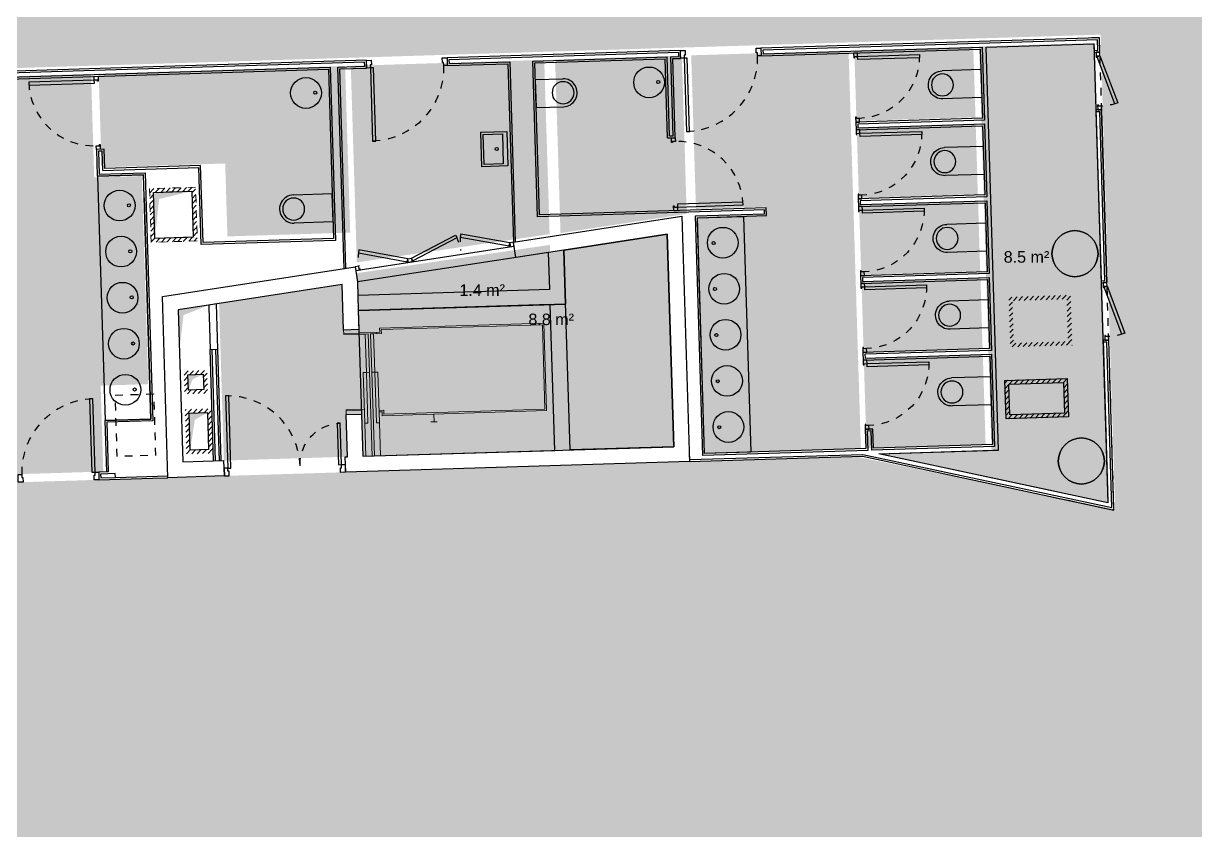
# Model space of a CAD drawing. Header units: metres. Extents: x 603172.4 to 603269.3, y 133210.7 to 133267.1.
# Drawn here: x 603187.01 to 603202.28, y 133248.43 to 133258.94 of the extents above; entities that cross this region are included whole.
import ezdxf
from ezdxf.enums import TextEntityAlignment as Align

# ---------------------------------------------------------------- set-up
doc = ezdxf.new("R2010")
doc.units = ezdxf.units.M
doc.linetypes.add('DGN Style 2', pattern=[0.1, 0.06, -0.04])
for name, color, linetype in [('GEX_BAT_Archi', 251, 'Continuous'), ('GEX_EDS_sdp_2-tremie_su', 7, 'Continuous'), ('GEX_EDS_sdp_7-lt_su', 7, 'Continuous')]:
    doc.layers.add(name, color=color, linetype=linetype)
for name, color, linetype, true_color in [('GEX_EDS_sdp_2-tremie', 7, 'Continuous', 0xffff7f), ('GEX_EDS_sdp_7-lt', 150, 'Continuous', 0x007fff), ('GEX_EDS_su_bureau', 7, 'Continuous', 0xffdf7f), ('GEX_EDS_su_circ_gene', 7, 'Continuous', 0x33cc00), ('GEX_EDS_su_loc_entretien', 7, 'Continuous', 0xb2618a), ('GEX_EDS_su_ltp', 7, 'Continuous', 0x7e87d7), ('GEX_EDS_su_sanitaires', 7, 'Continuous', 0xb8ffff)]:
    doc.layers.add(name, color=color, linetype=linetype, true_color=true_color)
doc.styles.add('SURF', font='swissl.ttf')

# ---------------------------------------------------------------- blocks, each defined once
blk = doc.blocks.new('CBP_SHG_POR_90_1')
at = {"layer": 'GEX_BAT_Archi', "extrusion": (0, 0, -1), "flags": 128}
for points in [[(-0.048, 0.05), (-0.048, 1.005), (-0.088, 1.005), (-0.088, 0.05), (-0.048, 0.05)], [(-0.062, 0.01), (-0.048, 0.01), (-0.048, 0.05), (0, 0.05), (0, -0.05), (-0.062, -0.05), (-0.062, 0.01)], [(-1.003, 0.05), (-1.003, 0.01), (-0.987, 0.01), (-0.987, -0.05), (-1.05, -0.05), (-1.05, 0.05), (-1.003, 0.05)]]:
    blk.add_lwpolyline(points, close=True, dxfattribs=at)
at = {"layer": 'GEX_BAT_Archi', "linetype": 'DGN Style 2'}
blk.add_arc((0.047, 0.05), 0.955, 0, 90, dxfattribs=at)
blk = doc.blocks.new('CBP_SHG_POR_80')
at = {"layer": 'GEX_BAT_Archi', "extrusion": (0, 0, -1), "flags": 128}
for points in [[(-0.047, 0.05), (-0.047, 1.005), (-0.088, 1.005), (-0.088, 0.05), (-0.047, 0.05)], [(-0.062, 0.01), (-0.047, 0.01), (-0.047, 0.05), (0, 0.05), (0, -0.05), (-0.062, -0.05), (-0.062, 0.01)], [(-1.002, 0.05), (-1.002, 0.01), (-0.988, 0.01), (-0.988, -0.05), (-1.05, -0.05), (-1.05, 0.05), (-1.002, 0.05)]]:
    blk.add_lwpolyline(points, close=True, dxfattribs=at)
at = {"layer": 'GEX_BAT_Archi', "linetype": 'DGN Style 2', "extrusion": (0, 0, -1)}
blk.add_arc((-0.047, 0.05), 0.955, 90, 180, dxfattribs=at)
blk = doc.blocks.new('CBP_SHG_POR_80_WC')
at = {"layer": 'GEX_BAT_Archi', "flags": 128}
for points in [[(0.048, 0.05), (0.048, 0.905), (0.087, 0.905), (0.087, 0.05), (0.048, 0.05)], [(0, 0), (0.063, 0), (0.063, 0.01), (0.048, 0.01), (0.048, 0.05), (0, 0.05), (0, 0)], [(0.888, 0), (0.95, 0), (0.95, 0.05), (0.903, 0.05), (0.903, 0.01), (0.888, 0.01), (0.888, 0)]]:
    blk.add_lwpolyline(points, close=True, dxfattribs=at)
at = {"layer": 'GEX_BAT_Archi', "linetype": 'DGN Style 2', "extrusion": (0, 0, -1)}
blk.add_arc((-0.048, 0.05), 0.855, 90, 180, dxfattribs=at)
blk = doc.blocks.new('CBP_SHG_POR_140_1')
at = {"layer": 'GEX_BAT_Archi', "flags": 128}
for points in [[(0.048, 1.012), (0.048, 0.072), (0.088, 0.072), (0.088, 1.012), (0.048, 1.012)], [(1.527, 0.072), (1.527, 0.612), (1.488, 0.612), (1.488, 0.072), (1.527, 0.072)], [(0.062, 0.032), (0.048, 0.032), (0.048, 0.072), (0, 0.072), (0, -0.028), (0.062, -0.028), (0.062, 0.032)], [(1.512, 0.032), (1.527, 0.032), (1.527, 0.072), (1.575, 0.072), (1.575, -0.028), (1.512, -0.028), (1.512, 0.032)]]:
    blk.add_lwpolyline(points, close=True, dxfattribs=at)
at = {"layer": 'GEX_BAT_Archi', "linetype": 'DGN Style 2'}
blk.add_arc((0.048, 0.072), 0.94, 0, 90, dxfattribs=at)
at = {"layer": 'GEX_BAT_Archi', "linetype": 'DGN Style 2', "extrusion": (0, 0, -1)}
blk.add_arc((-1.528, 0.072), 0.54, 360, 90, dxfattribs=at)
blk = doc.blocks.new('CBP_SHG_WC_1')
at = {"layer": 'GEX_BAT_Archi', "ltscale": 10}
for p, q in [((-0.183, 0), (-0.183, 0.357)), ((0.182, 0), (0.182, 0.357)), ((-0.183, 0), (0.182, 0))]:
    blk.add_line(p, q, dxfattribs=at)
at = {"layer": 'GEX_BAT_Archi', "ltscale": 10, "extrusion": (0, 0, -1)}
blk.add_circle((0, 0.357), 0.143, dxfattribs=at)
at = {"layer": 'GEX_BAT_Archi', "ltscale": 10}
blk.add_arc((0, 0.357), 0.183, 359.9996, 180, dxfattribs=at)
blk = doc.blocks.new('CBP_SHG_WC_2')
at = {"layer": 'GEX_BAT_Archi', "ltscale": 10}
for p, q in [((-0.183, 0), (-0.183, 0.507)), ((0.182, 0), (0.182, 0.507)), ((-0.183, 0), (0.182, 0))]:
    blk.add_line(p, q, dxfattribs=at)
blk.add_circle((0, 0.507), 0.143, dxfattribs=at)
blk.add_arc((0, 0.507), 0.183, 359.9996, 180, dxfattribs=at)
blk = doc.blocks.new('CBP_SHG_POR_75_WC_1')
at = {"layer": 'GEX_BAT_Archi', "extrusion": (0, 0, -1), "flags": 128}
for points in [[(-0.047, 0.05), (-0.047, 0.855), (-0.087, 0.855), (-0.087, 0.05), (-0.047, 0.05)], [(0, 0), (-0.062, 0), (-0.062, 0.01), (-0.047, 0.01), (-0.047, 0.05), (0, 0.05), (0, 0)], [(-0.837, 0), (-0.9, 0), (-0.9, 0.05), (-0.852, 0.05), (-0.852, 0.01), (-0.837, 0.01), (-0.837, 0)]]:
    blk.add_lwpolyline(points, close=True, dxfattribs=at)
at = {"layer": 'GEX_BAT_Archi', "linetype": 'DGN Style 2', "extrusion": (0, 0, -1)}
blk.add_arc((-0.047, 0.05), 0.805, 90, 180, dxfattribs=at)
blk = doc.blocks.new('CBP_SHG_POR_80_1')
at = {"layer": 'GEX_BAT_Archi', "flags": 128}
for points in [[(0.047, 0.05), (0.047, 1.005), (0.087, 1.005), (0.087, 0.05), (0.047, 0.05)], [(0.062, 0.01), (0.047, 0.01), (0.047, 0.05), (0, 0.05), (0, -0.05), (0.062, -0.05), (0.062, 0.01)], [(1.002, 0.05), (1.002, 0.01), (0.987, 0.01), (0.987, -0.05), (1.05, -0.05), (1.05, 0.05), (1.002, 0.05)]]:
    blk.add_lwpolyline(points, close=True, dxfattribs=at)
at = {"layer": 'GEX_BAT_Archi', "linetype": 'DGN Style 2', "extrusion": (0, 0, -1)}
blk.add_arc((-0.047, 0.05), 0.955, 90, 180, dxfattribs=at)
blk = doc.blocks.new('CBP_SHG_POR_60')
at = {"layer": 'GEX_BAT_Archi', "flags": 128}
for points in [[(0.047, 0.05), (0.667, 0.262), (0.68, 0.224), (0.06, 0.012), (0.047, 0.05)], [(0.062, 0.01), (0.047, 0.01), (0.047, 0.05), (0, 0.05), (0, 0), (0.062, 0), (0.062, 0.01)], [(0.703, 0.05), (0.703, 0.01), (0.687, 0.01), (0.687, 0), (0.75, 0), (0.75, 0.05), (0.703, 0.05)]]:
    blk.add_lwpolyline(points, close=True, dxfattribs=at)
at = {"layer": 'GEX_BAT_Archi', "linetype": 'DGN Style 2', "extrusion": (0, 0, -1)}
blk.add_arc((-0.047, 0.05), 0.655, 161.1413, 180, dxfattribs=at)
blk = doc.blocks.new('*U51')
at = {"layer": 'GEX_BAT_Archi', "ltscale": 120, "extrusion": (0, 0, -1), "flags": 128}
for points in [[(0.207, 0.219), (0.193, -0.231), (-0.147, -0.221), (-0.133, 0.229), (0.207, 0.219)], [(0.176, 0.19), (0.164, -0.2), (-0.086, -0.192), (-0.074, 0.197), (0.176, 0.19)]]:
    blk.add_lwpolyline(points, close=True, dxfattribs=at)
at = {"layer": 'GEX_BAT_Archi', "extrusion": (0, 0, -1)}
blk.add_circle((0, 0), 0.02, dxfattribs=at)
blk = doc.blocks.new('CBP_SHG_WC_3')
at = {"layer": 'GEX_BAT_Archi', "ltscale": 10}
for p, q in [((-0.183, 0), (-0.183, 0.507)), ((0.182, 0), (0.182, 0.507)), ((-0.183, 0), (0.182, 0))]:
    blk.add_line(p, q, dxfattribs=at)
at = {"layer": 'GEX_BAT_Archi', "ltscale": 10, "extrusion": (0, 0, -1)}
blk.add_circle((0, 0.507), 0.143, dxfattribs=at)
at = {"layer": 'GEX_BAT_Archi', "ltscale": 10}
blk.add_arc((0, 0.507), 0.183, 359.9996, 180, dxfattribs=at)

msp = doc.modelspace()

# ---------------------------------------------------------------- hatches: boundary and pattern name
at = {"layer": 'GEX_BAT_Archi'}
h = msp.add_hatch(dxfattribs=at)
h.set_pattern_fill('HATCH', color=256, style=0, pattern_type=2)
h.set_pattern_definition([(46.765, (603189.004013, 133256.51294), (-0.0364276, 0.0342495), [])])
h.paths.add_polyline_path([(603189.256, 133256.805), (603188.656, 133256.787), (603188.678, 133256.087), (603189.278, 133256.106)])
h.paths.add_polyline_path([(603188.708, 133256.738), (603189.208, 133256.754), (603189.226, 133256.154), (603188.726, 133256.139)])
h = msp.add_hatch(dxfattribs=at)
h.set_pattern_fill('HATCH', color=256, style=0, pattern_type=2)
h.set_pattern_definition([(46.765, (603200.118185, 133254.82204), (-0.0364276, 0.0342495), [])])
h.paths.add_polyline_path([(603199.866, 133254.725), (603200.669, 133254.75), (603200.649, 133255.4), (603199.846, 133255.375)])
h.paths.add_polyline_path([(603199.908, 133254.776), (603199.891, 133255.326), (603200.6, 133255.348), (603200.617, 133254.798)], flags=16)
h = msp.add_hatch(dxfattribs=at)
h.set_pattern_fill('HATCH', color=256, style=0, pattern_type=2)
h.set_pattern_definition([(46.765, (603189.34057, 133254.38911), (-0.0364276, 0.0342495), [])])
h.paths.add_polyline_path([(603189.105, 133254.413), (603189.114, 133254.113), (603189.414, 133254.122), (603189.404, 133254.422)])
h.paths.add_polyline_path([(603189.156, 133254.365), (603189.356, 133254.371), (603189.362, 133254.171), (603189.162, 133254.165)])
h = msp.add_hatch(dxfattribs=at)
h.set_pattern_fill('HATCH', color=256, style=0, pattern_type=2)
h.set_pattern_definition([(46.765, (603200.066385, 133253.88782), (-0.0364276, 0.0342495), [])])
h.paths.add_polyline_path([(603199.809, 133253.791), (603200.622, 133253.816), (603200.607, 133254.316), (603199.794, 133254.291)])
h.paths.add_polyline_path([(603199.858, 133253.842), (603199.845, 133254.242), (603200.558, 133254.264), (603200.571, 133253.864)], flags=16)
h = msp.add_hatch(dxfattribs=at)
h.set_pattern_fill('HATCH', color=256, style=0, pattern_type=2)
h.set_pattern_definition([(46.765, (603189.467803, 133253.75783), (-0.0364276, 0.0342495), [])])
h.paths.add_polyline_path([(603189.46, 133253.922), (603189.12, 133253.912), (603189.138, 133253.332), (603189.478, 133253.342)])
h.paths.add_polyline_path([(603189.172, 133253.863), (603189.411, 133253.871), (603189.426, 133253.391), (603189.186, 133253.383)])
at = {"layer": 'GEX_EDS_sdp_2-tremie'}
msp.add_hatch(color=256, dxfattribs=at).paths.add_polyline_path([(603195.482, 133253.427), (603195.397, 133256.195), (603194.053, 133255.987), (603194.074, 133255.285), (603191.375, 133255.202), (603191.434, 133253.303)])
at = {"layer": 'GEX_EDS_sdp_7-lt'}
for points in [[(603199.549, 133258.63), (603200.953, 133258.673), (603201.137, 133252.696), (603198.152, 133253.335), (603199.71, 133253.383)], [(603191.375, 133255.202), (603194.074, 133255.285), (603194.053, 133255.987), (603191.364, 133255.572)]]:
    msp.add_hatch(color=256, dxfattribs=at).paths.add_polyline_path(points)
at = {"layer": 'GEX_EDS_su_bureau'}
h = msp.add_hatch(color=256, dxfattribs=at)
h.dxf.hatch_style = 1
h.paths.add_polyline_path([(603204.093, 133266.199), (603204.084, 133266.479), (603200.706, 133266.375), (603200.714, 133266.095), (603200.045, 133266.074), (603200.036, 133266.354), (603196.658, 133266.25), (603196.666, 133265.97), (603195.997, 133265.949), (603195.988, 133266.229), (603192.61, 133266.125), (603192.618, 133265.845), (603191.948, 133265.825), (603191.94, 133266.104), (603188.561, 133266), (603188.57, 133265.72), (603187.9, 133265.7), (603187.892, 133265.98), (603184.513, 133265.876), (603184.522, 133265.596), (603183.842, 133265.575), (603183.834, 133265.855), (603180.465, 133265.751), (603180.474, 133265.471), (603179.794, 133265.45), (603179.786, 133265.73), (603177.566, 133265.661), (603177.627, 133263.687), (603177.907, 133263.696), (603177.928, 133263.016), (603177.648, 133263.008), (603177.752, 133259.629), (603178.032, 133259.638), (603178.053, 133258.958), (603177.773, 133258.95), (603177.877, 133255.581), (603178.157, 133255.59), (603178.178, 133254.91), (603177.898, 133254.902), (603178.002, 133251.533), (603178.282, 133251.542), (603178.302, 133250.872), (603178.022, 133250.863), (603178.127, 133247.485), (603178.406, 133247.494), (603178.427, 133246.814), (603178.148, 133246.805), (603178.251, 133243.437), (603178.531, 133243.446), (603178.552, 133242.766), (603178.272, 133242.757), (603178.376, 133239.389), (603178.656, 133239.398), (603178.677, 133238.718), (603178.397, 133238.709), (603178.501, 133235.341), (603178.781, 133235.349), (603178.802, 133234.67), (603178.522, 133234.661), (603178.626, 133231.293), (603178.905, 133231.301), (603178.926, 133230.632), (603178.646, 133230.623), (603178.668, 133229.923), (603178.938, 133229.932), (603178.933, 133230.072), (603183.271, 133230.205), (603183.236, 133231.365), (603190.162, 133231.578), (603190.178, 133231.078), (603190.987, 133231.103), (603191.008, 133230.444), (603194.356, 133230.547), (603194.349, 133230.427), (603194.6, 133230.435), (603194.639, 133231.109), (603194.36, 133231.126), (603194.399, 133231.795), (603194.678, 133231.778), (603194.875, 133235.173), (603194.596, 133235.189), (603194.635, 133235.858), (603194.914, 133235.841), (603195.111, 133239.226), (603194.831, 133239.242), (603194.87, 133239.911), (603195.149, 133239.895), (603195.346, 133243.279), (603195.066, 133243.295), (603195.106, 133243.974), (603195.385, 133243.958), (603195.472, 133245.446), (603196.608, 133245.481), (603196.592, 133245.981), (603197.262, 133246.002), (603197.277, 133245.502), (603200.656, 133245.606), (603200.64, 133246.106), (603201.32, 133246.127), (603201.335, 133245.627), (603204.723, 133245.731), (603204.588, 133250.143), (603205.124, 133250.031), (603205.456, 133251.627), (603204.536, 133251.819), (603204.322, 133258.752), (603205.282, 133258.782), (603205.232, 133260.401), (603204.272, 133260.372)])
edge = h.paths.add_edge_path(flags=16)
edge.add_arc((603200.562, 133260.662), 0.275, 0, 360)
h.paths.add_polyline_path([(603201.039, 133258.791), (603201.23, 133252.614), (603197.847, 133253.3), (603184.153, 133252.878), (603183.987, 133258.266)], flags=16)
h.paths.add_polyline_path([(603197.759, 133258.585), (603197.919, 133253.408), (603195.869, 133253.344), (603195.775, 133256.423), (603196.674, 133256.451), (603196.671, 133256.551), (603195.772, 133256.523), (603195.71, 133258.522)], flags=0)
h.paths.add_polyline_path([(603197.834, 133258.587), (603199.383, 133258.635), (603199.412, 133257.716), (603197.862, 133257.668)], flags=0)
h.paths.add_polyline_path([(603199.458, 133258.637), (603200.967, 133258.684), (603201.15, 133252.762), (603198.432, 133253.313), (603199.621, 133253.35)], flags=0)
h.paths.add_polyline_path([(603195.588, 133258.518), (603195.651, 133256.459), (603194.008, 133256.208), (603193.938, 133258.467)], flags=0)
edge = h.paths.add_edge_path(flags=16)
edge.add_arc((603192.465, 133260.413), 0.275, 0, 360)
h.paths.add_polyline_path([(603197.865, 133257.585), (603199.414, 133257.633), (603199.442, 133256.714), (603197.893, 133256.666)], flags=0)
h.paths.add_polyline_path([(603193.796, 133258.463), (603193.866, 133256.194), (603191.356, 133255.827), (603191.277, 133258.385)], flags=0)
h.paths.add_polyline_path([(603197.896, 133256.583), (603199.445, 133256.631), (603199.473, 133255.711), (603197.924, 133255.664)], flags=0)
h.paths.add_polyline_path([(603195.397, 133256.195), (603195.482, 133253.427), (603194.133, 133253.386), (603194.053, 133255.987)], flags=0)
edge = h.paths.add_edge_path(flags=0)
edge.add_arc((603200.707, 133255.94), 0.3, 0, 360)
h.paths.add_polyline_path([(603197.927, 133255.581), (603199.476, 133255.629), (603199.504, 133254.709), (603197.955, 133254.662)], flags=0)
h.paths.add_polyline_path([(603191.203, 133258.383), (603191.27, 133256.214), (603189.671, 133256.165), (603189.642, 133257.114), (603188.032, 133257.065), (603187.995, 133258.284)], flags=0)
h.paths.add_polyline_path([(603193.87, 133256.054), (603193.888, 133255.479), (603191.369, 133255.402), (603191.36, 133255.687)], flags=0)
h.paths.add_polyline_path([(603197.957, 133254.579), (603199.507, 133254.627), (603199.543, 133253.458), (603197.993, 133253.41)], flags=0)
h.paths.add_polyline_path([(603193.874, 133255.279), (603193.933, 133253.38), (603191.434, 133253.303), (603191.417, 133253.852), (603191.217, 133253.846), (603191.234, 133253.297), (603189.625, 133253.247), (603189.562, 133255.296), (603191.165, 133255.535), (603191.183, 133254.946), (603191.383, 133254.952), (603191.375, 133255.202)], flags=0)
h.paths.add_polyline_path([(603200.207, 133254.303), (603200.607, 133254.316), (603200.622, 133253.816), (603200.222, 133253.804)], flags=0)
h.paths.add_polyline_path([(603200.258, 133254.255), (603200.558, 133254.264), (603200.571, 133253.864), (603200.271, 133253.855)], flags=0)
edge = h.paths.add_edge_path(flags=0)
edge.add_arc((603200.79, 133253.241), 0.3, 0, 360)
h.paths.add_polyline_path([(603189.208, 133256.754), (603189.226, 133256.154), (603188.726, 133256.139), (603188.708, 133256.738)], flags=0)
h.paths.add_polyline_path([(603187.895, 133258.281), (603187.936, 133256.932), (603188.556, 133256.951), (603188.64, 133254.242), (603188.02, 133254.223), (603188.054, 133253.104), (603186.595, 133253.059), (603186.436, 133258.236)], flags=0)
h.paths.add_polyline_path([(603189.356, 133254.371), (603189.362, 133254.171), (603189.162, 133254.165), (603189.156, 133254.365)], flags=0)
h.paths.add_polyline_path([(603186.35, 133258.233), (603186.378, 133257.324), (603184.819, 133257.276), (603184.791, 133258.185)], flags=0)
h.paths.add_polyline_path([(603189.411, 133253.871), (603189.426, 133253.391), (603189.186, 133253.383), (603189.172, 133253.863)], flags=0)
h.paths.add_polyline_path([(603186.381, 133257.229), (603186.409, 133256.319), (603184.85, 133256.271), (603184.822, 133257.181)], flags=0)
h.paths.add_polyline_path([(603186.412, 133256.224), (603186.44, 133255.315), (603184.881, 133255.267), (603184.853, 133256.176)], flags=0)
edge = h.paths.add_edge_path(flags=16)
edge.add_arc((603184.369, 133260.163), 0.275, 0, 360)
h.paths.add_polyline_path([(603186.443, 133255.22), (603186.471, 133254.31), (603184.912, 133254.262), (603184.884, 133255.172)], flags=0)
h.paths.add_polyline_path([(603184.736, 133258.184), (603184.896, 133253.006), (603184.246, 133252.986), (603184.087, 133258.164)], flags=0)
h.paths.add_polyline_path([(603186.474, 133254.215), (603186.51, 133253.056), (603184.95, 133253.008), (603184.915, 133254.167)], flags=0)
edge = h.paths.add_edge_path(flags=0)
edge.add_arc((603184.551, 133254.279), 0.3, 0, 360)
edge = h.paths.add_edge_path(flags=16)
edge.add_arc((603188.869, 133245.628), 0.3, 0, 360)
edge = h.paths.add_edge_path(flags=16)
edge.add_arc((603184.811, 133245.836), 0.3, 0, 360)
edge = h.paths.add_edge_path(flags=16)
edge.add_arc((603188.506, 133239.356), 0.15, 0, 360)
edge = h.paths.add_edge_path(flags=16)
edge.add_arc((603185.014, 133239.248), 0.15, 0, 360)
h.paths.add_polyline_path([(603231.003, 133265.651), (603229.079, 133265.855), (603229.049, 133265.576), (603228.373, 133265.648), (603228.402, 133265.927), (603225.051, 133266.283), (603225.022, 133266.004), (603224.326, 133266.078), (603224.355, 133266.357), (603220.974, 133266.716), (603220.945, 133266.437), (603220.268, 133266.509), (603220.298, 133266.787), (603218.905, 133266.935), (603216.938, 133266.875), (603216.947, 133266.595), (603216.277, 133266.574), (603216.27, 133266.8), (603212.88, 133266.75), (603212.889, 133266.47), (603212.219, 133266.449), (603212.21, 133266.729), (603208.822, 133266.625), (603208.83, 133266.345), (603208.161, 133266.324), (603208.152, 133266.604), (603204.764, 133266.5), (603204.772, 133266.22), (603204.193, 133266.202), (603204.369, 133260.475), (603205.329, 133260.504), (603205.382, 133258.785), (603206.071, 133258.806), (603206.068, 133258.916), (603206.168, 133258.919), (603206.194, 133258.08), (603205.055, 133258.045), (603205.107, 133256.375), (603224.758, 133256.981), (603224.681, 133259.48), (603228.046, 133259.583), (603228.597, 133261.506), (603229.722, 133261.183)])
edge = h.paths.add_edge_path(flags=16)
edge.add_arc((603208.658, 133260.912), 0.275, 0, 360)
edge = h.paths.add_edge_path(flags=16)
edge.add_arc((603216.435, 133261.777), 0.275, 0, 360)
edge = h.paths.add_edge_path(flags=16)
edge.add_arc((603217.034, 133261.795), 0.275, 0, 360)
edge = h.paths.add_edge_path(flags=16)
edge.add_arc((603224.85, 133261.411), 0.275, 0, 360)
h.paths.add_polyline_path([(603226.326, 133248.325), (603226.057, 133248.403), (603226.978, 133251.615), (603208.282, 133251.039), (603205.554, 133251.607), (603205.222, 133250.011), (603205.829, 133249.885), (603205.851, 133249.992), (603205.949, 133249.972), (603205.906, 133249.766), (603204.691, 133250.019), (603204.808, 133246.234), (603205.37, 133246.252), (603205.386, 133245.752), (603206.366, 133245.782), (603207.951, 133245.491), (603208.099, 133244.255), (603208.377, 133244.288), (603208.456, 133243.623), (603208.178, 133243.589), (603208.58, 133240.223), (603208.858, 133240.256), (603208.937, 133239.591), (603208.659, 133239.558), (603209.061, 133236.192), (603209.339, 133236.225), (603209.418, 133235.56), (603209.14, 133235.527), (603209.54, 133232.175), (603209.819, 133232.208), (603209.828, 133232.128), (603217.066, 133232.352), (603217.074, 133232.102), (603217.693, 133232.121), (603217.721, 133231.207), (603221.156, 133231.313), (603221.444, 133231.302), (603221.869, 133232.782), (603221.6, 133232.859), (603221.782, 133233.494), (603222.051, 133233.416), (603222.982, 133236.665), (603222.713, 133236.743), (603222.895, 133237.377), (603223.164, 133237.3), (603224.096, 133240.549), (603223.827, 133240.626), (603224.012, 133241.27), (603224.281, 133241.193), (603225.21, 133244.432), (603224.94, 133244.51), (603225.125, 133245.154), (603225.394, 133245.076)])
edge = h.paths.add_edge_path(flags=16)
edge.add_arc((603213.207, 133244.774), 0.3, 0, 360)
edge = h.paths.add_edge_path(flags=16)
edge.add_arc((603217.283, 133243.999), 0.3, 0, 360)
edge = h.paths.add_edge_path(flags=16)
edge.add_arc((603221.338, 133243.88), 0.3, 0, 360)
edge = h.paths.add_edge_path(flags=16)
edge.add_arc((603216.382, 133237.514), 0.15, 0, 360)
h.paths.add_polyline_path([(603188.844, 133256.227), (603189.103, 133256.235), (603189.089, 133256.668), (603188.831, 133256.66)], flags=0)
h.paths.add_polyline_path([(603194.642, 133254.571), (603194.9, 133254.579), (603194.887, 133255.012), (603194.629, 133255.004)], flags=0)
h.paths.add_polyline_path([(603200.292, 133253.84), (603200.55, 133253.848), (603200.537, 133254.281), (603200.278, 133254.273)], flags=0)
h.paths.add_polyline_path([(603192.531, 133254.071), (603192.79, 133254.079), (603192.776, 133254.512), (603192.518, 133254.504)], flags=0)
h.paths.add_polyline_path([(603189.176, 133253.408), (603189.435, 133253.416), (603189.421, 133253.849), (603189.163, 133253.841)], flags=0)
h.paths.add_polyline_path([(603189.137, 133254.048), (603189.395, 133254.056), (603189.382, 133254.489), (603189.123, 133254.481)], flags=0)
at = {"layer": 'GEX_EDS_su_circ_gene'}
h = msp.add_hatch(color=256, dxfattribs=at)
h.dxf.hatch_style = 1
h.paths.add_polyline_path([(603247.896, 133255.743), (603246.316, 133255.694), (603246.322, 133255.495), (603245.493, 133255.469), (603245.565, 133253.13), (603245.765, 133253.136), (603245.782, 133252.566), (603246.682, 133252.594), (603246.664, 133253.164), (603248.164, 133253.21), (603248.13, 133254.31), (603247.94, 133254.304)])
h.paths.add_polyline_path([(603250.685, 133252.542), (603250.749, 133250.483), (603248.45, 133250.412), (603248.422, 133251.312), (603249.252, 133251.337), (603249.216, 133252.497)])
h.paths.add_polyline_path([(603219.342, 133251.537), (603221.591, 133251.606), (603221.546, 133253.045), (603221.836, 133253.054), (603221.808, 133253.954), (603221.518, 133253.945), (603221.479, 133255.214), (603221.769, 133255.223), (603221.741, 133256.123), (603221.452, 133256.114), (603221.432, 133256.753), (603219.183, 133256.684), (603219.227, 133255.245), (603218.937, 133255.236), (603218.965, 133254.336), (603219.255, 133254.345), (603219.294, 133253.076), (603219.004, 133253.067), (603219.032, 133252.167), (603219.322, 133252.176)])
h.paths.add_polyline_path([(603215.542, 133251.454), (603216.952, 133251.498), (603216.795, 133256.575), (603215.386, 133256.532)])
h.paths.add_polyline_path([(603212.439, 133252.499), (603214.518, 133252.563), (603214.43, 133255.402), (603215.24, 133255.427), (603215.207, 133256.487), (603212.568, 133256.405), (603212.632, 133254.356), (603212.382, 133254.348)])
h.paths.add_polyline_path([(603204.722, 133252.262), (603204.602, 133256.16), (603206.711, 133256.225), (603206.768, 133254.376), (603206.488, 133254.367), (603206.551, 133252.318)])
h.paths.add_polyline_path([(603189.562, 133255.296), (603189.625, 133253.247), (603191.234, 133253.297), (603191.217, 133253.846), (603191.417, 133253.852), (603191.383, 133254.952), (603191.183, 133254.946), (603191.165, 133255.535)])
h.paths.add_polyline_path([(603188.934, 133230.38), (603189.993, 133230.412), (603189.964, 133231.362), (603188.904, 133231.329)])
h.paths.add_polyline_path([(603209.619, 133231.565), (603209.698, 133230.91), (603210.028, 133230.92), (603210.016, 133231.02), (603210.922, 133231.047), (603210.892, 133232.007), (603209.853, 133231.975), (603209.897, 133231.598)])
at = {"layer": 'GEX_EDS_su_loc_entretien'}
h = msp.add_hatch(color=256, dxfattribs=at)
h.dxf.hatch_style = 1
h.paths.add_polyline_path([(603191.356, 133255.827), (603191.277, 133258.385), (603193.796, 133258.463), (603193.866, 133256.194)])
at = {"layer": 'GEX_EDS_su_ltp'}
h = msp.add_hatch(color=256, dxfattribs=at)
h.dxf.hatch_style = 1
h.paths.add_polyline_path([(603250.586, 133255.77), (603250.106, 133255.755), (603250.129, 133255.006), (603250.609, 133255.021)])
h.paths.add_polyline_path([(603250.036, 133255.753), (603249.327, 133255.731), (603249.35, 133254.982), (603250.059, 133255.004)])
h.paths.add_polyline_path([(603249.257, 133255.729), (603248.087, 133255.693), (603248.11, 133254.944), (603249.28, 133254.98)])
h.paths.add_polyline_path([(603223.664, 133252.33), (603221.855, 133252.274), (603221.874, 133251.655), (603223.683, 133251.71)])
h.paths.add_polyline_path([(603222.326, 133251.754), (603221.976, 133251.743), (603221.963, 133252.193), (603222.312, 133252.203)], flags=16)
h.paths.add_polyline_path([(603222.275, 133251.802), (603222.025, 133251.794), (603222.014, 133252.144), (603222.264, 133252.152)], flags=0)
h.paths.add_polyline_path([(603229.186, 133259.317), (603228.514, 133259.51), (603228.654, 133260), (603229.327, 133259.807), (603229.438, 133260.193), (603228.707, 133260.403), (603228.848, 133260.893), (603229.578, 133260.683), (603229.694, 133261.087), (603228.666, 133261.382), (603228.122, 133259.487), (603228.196, 133257.087), (603228.55, 133257.098)])
h.paths.add_polyline_path([(603228.022, 133259.483), (603224.784, 133259.383), (603225.006, 133252.166), (603225.506, 133252.182), (603225.52, 133251.732), (603226.353, 133251.758), (603226.951, 133253.843), (603227.21, 133253.768), (603227.651, 133255.306), (603228.007, 133255.204), (603228.459, 133256.781), (603227.561, 133256.753), (603227.652, 133257.07), (603228.096, 133257.084)])
h.paths.add_polyline_path([(603200.967, 133258.684), (603199.458, 133258.637), (603199.621, 133253.35), (603198.432, 133253.313), (603201.15, 133252.762)])
h.paths.add_polyline_path([(603201.007, 133255.949, -1), (603200.407, 133255.93, -1)], flags=16)
h.paths.add_polyline_path([(603200.607, 133254.316), (603200.622, 133253.816), (603200.222, 133253.804), (603200.207, 133254.303)], flags=16)
h.paths.add_polyline_path([(603200.558, 133254.264), (603200.571, 133253.864), (603200.271, 133253.855), (603200.258, 133254.255)], flags=0)
h.paths.add_polyline_path([(603201.09, 133253.25, -1), (603200.49, 133253.232, -1)], flags=16)
h.paths.add_polyline_path([(603193.87, 133256.054), (603191.36, 133255.687), (603191.369, 133255.402), (603193.888, 133255.479)])
h.paths.add_polyline_path([(603208.403, 133251.174), (603208.4, 133251.284), (603207.846, 133251.387), (603207.822, 133252.177), (603211.02, 133252.276), (603211.052, 133251.256)])
h.paths.add_polyline_path([(603207.661, 133251.407), (603207.638, 133252.151), (603204.728, 133252.062), (603204.73, 133252.017)])
h.paths.add_polyline_path([(603214.685, 133253.629), (603215.415, 133253.652), (603215.364, 133255.281), (603214.635, 133255.258)])
h.paths.add_polyline_path([(603214.707, 133252.913), (603215.437, 133252.935), (603215.417, 133253.565), (603214.688, 133253.543)])
h.paths.add_polyline_path([(603214.729, 133252.196), (603215.459, 133252.219), (603215.439, 133252.849), (603214.71, 133252.826)])
h.paths.add_polyline_path([(603214.751, 133251.47), (603215.481, 133251.493), (603215.461, 133252.132), (603214.732, 133252.11)])
h.paths.add_polyline_path([(603200.292, 133253.84), (603200.55, 133253.848), (603200.537, 133254.281), (603200.278, 133254.273)], flags=8)
h.paths.add_polyline_path([(603222.022, 133251.754), (603222.28, 133251.762), (603222.267, 133252.195), (603222.008, 133252.187)], flags=8)
h.paths.add_polyline_path([(603184.246, 133252.986), (603184.896, 133253.006), (603184.736, 133258.184), (603184.087, 133258.164)])
edge = h.paths.add_edge_path(flags=16)
edge.add_arc((603184.551, 133254.279), 0.3, 0, 360)
at = {"layer": 'GEX_EDS_su_sanitaires'}
h = msp.add_hatch(color=256, dxfattribs=at)
h.dxf.hatch_style = 1
h.paths.add_polyline_path([(603184.819, 133257.276), (603186.378, 133257.324), (603186.35, 133258.233), (603184.791, 133258.185)])
h.paths.add_polyline_path([(603184.85, 133256.271), (603186.409, 133256.319), (603186.381, 133257.229), (603184.822, 133257.181)])
h.paths.add_polyline_path([(603184.881, 133255.267), (603186.44, 133255.315), (603186.412, 133256.224), (603184.853, 133256.176)])
h.paths.add_polyline_path([(603184.912, 133254.262), (603186.471, 133254.31), (603186.443, 133255.22), (603184.884, 133255.172)])
h.paths.add_polyline_path([(603186.436, 133258.236), (603186.595, 133253.059), (603188.054, 133253.104), (603188.02, 133254.223), (603188.64, 133254.242), (603188.556, 133256.951), (603187.936, 133256.932), (603187.895, 133258.281)])
h.paths.add_polyline_path([(603184.95, 133253.008), (603186.51, 133253.056), (603186.474, 133254.215), (603184.915, 133254.167)])
h.paths.add_polyline_path([(603187.995, 133258.284), (603191.203, 133258.383), (603191.27, 133256.214), (603189.671, 133256.165), (603189.642, 133257.114), (603188.032, 133257.065)])
h.paths.add_polyline_path([(603194.008, 133256.208), (603193.938, 133258.467), (603195.588, 133258.518), (603195.651, 133256.459)])
h.paths.add_polyline_path([(603197.759, 133258.585), (603197.919, 133253.408), (603195.869, 133253.344), (603195.775, 133256.423), (603196.674, 133256.451), (603196.671, 133256.551), (603195.772, 133256.523), (603195.71, 133258.522)])
h.paths.add_polyline_path([(603197.862, 133257.668), (603199.412, 133257.716), (603199.383, 133258.635), (603197.834, 133258.587)])
h.paths.add_polyline_path([(603197.893, 133256.666), (603199.442, 133256.714), (603199.414, 133257.633), (603197.865, 133257.585)])
h.paths.add_polyline_path([(603197.924, 133255.664), (603199.473, 133255.711), (603199.445, 133256.631), (603197.896, 133256.583)])
h.paths.add_polyline_path([(603197.955, 133254.662), (603199.504, 133254.709), (603199.476, 133255.629), (603197.927, 133255.581)])
h.paths.add_polyline_path([(603197.993, 133253.41), (603199.543, 133253.458), (603199.507, 133254.627), (603197.957, 133254.579)])

# ---------------------------------------------------------------- linework, layer by layer
at = {"layer": 'GEX_BAT_Archi'}
for p, q in [((603201.026, 133258.751), (603196.618, 133258.615)), ((603201.026, 133258.751), (603200.926, 133258.748)), ((603196.621, 133258.515), (603199.474, 133258.603)), ((603201.001, 133258.725), (603196.644, 133258.591)), ((603196.645, 133258.541), (603199.499, 133258.629)), ((603199.474, 133258.603), (603199.502, 133257.703)), ((603199.499, 133258.629), (603199.528, 133257.679)), ((603199.549, 133258.63), (603200.953, 133258.673)), ((603199.549, 133258.63), (603200.248, 133258.652)), ((603199.71, 133253.383), (603199.549, 133258.63)), ((603200.953, 133258.673), (603200.956, 133258.586)), ((603201.006, 133258.588), (603201.001, 133258.725)), ((603195.568, 133258.583), (603192.531, 133258.489)), ((603192.531, 133258.489), (603192.534, 133258.389)), ((603195.544, 133258.557), (603192.556, 133258.465)), ((603192.556, 133258.465), (603192.558, 133258.415)), ((603193.646, 133258.448), (603195.396, 133258.502)), ((603193.709, 133256.419), (603193.646, 133258.448)), ((603193.672, 133258.424), (603195.371, 133258.476)), ((603195.403, 133257.446), (603195.371, 133258.476)), ((603195.427, 133257.472), (603195.396, 133258.502)), ((603195.446, 133258.504), (603195.546, 133258.507)), ((603195.477, 133257.474), (603195.446, 133258.504)), ((603195.471, 133258.48), (603195.571, 133258.483)), ((603195.503, 133257.45), (603195.471, 133258.48)), ((603195.544, 133258.557), (603195.546, 133258.507)), ((603196.644, 133258.591), (603196.645, 133258.541)), ((603200.956, 133258.586), (603201.006, 133258.588)), ((603191.457, 133258.431), (603184.055, 133258.203)), ((603184.762, 133258.174), (603191.009, 133258.367)), ((603184.787, 133258.15), (603190.985, 133258.341)), ((603190.985, 133258.341), (603191.052, 133256.137)), ((603191.009, 133258.367), (603191.078, 133256.113)), ((603191.109, 133258.37), (603191.459, 133258.381)), ((603191.19, 133255.747), (603191.109, 133258.37)), ((603191.214, 133255.751), (603191.134, 133258.346)), ((603191.459, 133258.381), (603191.457, 133258.431)), ((603192.534, 133258.389), (603193.322, 133258.413)), ((603192.558, 133258.415), (603193.347, 133258.439)), ((603193.322, 133258.413), (603193.394, 133256.088)), ((603193.347, 133258.439), (603193.419, 133256.091)), ((603193.733, 133256.445), (603193.672, 133258.424)), ((603199.528, 133257.679), (603197.879, 133257.628)), ((603197.856, 133257.553), (603199.505, 133257.603)), ((603197.879, 133257.628), (603197.88, 133257.578)), ((603197.88, 133257.578), (603199.53, 133257.629)), ((603199.505, 133257.603), (603199.533, 133256.704)), ((603199.53, 133257.629), (603199.559, 133256.68)), ((603195.403, 133257.446), (603195.503, 133257.45)), ((603195.427, 133257.472), (603195.477, 133257.474)), ((603189.329, 133256.059), (603189.298, 133257.064)), ((603188.585, 133256.667), (603188.674, 133253.788)), ((603199.559, 133256.68), (603197.91, 133256.629)), ((603197.91, 133256.629), (603197.911, 133256.579)), ((603197.911, 133256.579), (603199.56, 133256.63)), ((603199.56, 133256.63), (603199.59, 133255.68)), ((603196.663, 133256.51), (603193.709, 133256.419)), ((603196.687, 133256.536), (603193.733, 133256.445)), ((603195.765, 133256.432), (603196.664, 133256.46)), ((603196.664, 133256.46), (603196.663, 133256.51)), ((603197.887, 133256.553), (603199.536, 133256.604)), ((603199.536, 133256.604), (603199.564, 133255.704)), ((603195.861, 133253.314), (603195.765, 133256.432)), ((603195.79, 133256.408), (603196.69, 133256.436)), ((603195.885, 133253.34), (603195.792, 133256.358)), ((603191.078, 133256.113), (603189.329, 133256.059)), ((603191.052, 133256.137), (603189.353, 133256.085)), ((603197.918, 133255.554), (603199.567, 133255.604)), ((603199.59, 133255.68), (603197.94, 133255.629)), ((603197.94, 133255.629), (603197.942, 133255.579)), ((603197.942, 133255.579), (603199.591, 133255.63)), ((603199.567, 133255.604), (603199.595, 133254.705)), ((603199.591, 133255.63), (603199.62, 133254.681)), ((603201.123, 133254.789), (603201.073, 133254.788)), ((603201.189, 133252.634), (603201.123, 133254.789)), ((603189.491, 133253.243), (603189.446, 133254.692)), ((603189.516, 133253.244), (603189.471, 133254.693)), ((603189.566, 133253.245), (603189.521, 133254.694)), ((603189.591, 133253.246), (603189.546, 133254.695)), ((603199.62, 133254.681), (603197.971, 133254.63)), ((603197.971, 133254.63), (603197.973, 133254.58)), ((603197.973, 133254.58), (603199.622, 133254.631)), ((603199.622, 133254.631), (603199.659, 133253.431)), ((603197.948, 133254.554), (603199.598, 133254.605)), ((603199.598, 133254.605), (603199.633, 133253.455)), ((603198.052, 133253.632), (603198.002, 133253.63)), ((603198.002, 133253.63), (603198.01, 133253.38)), ((603198.06, 133253.382), (603198.052, 133253.632)), ((603199.659, 133253.431), (603198.06, 133253.382)), ((603199.633, 133253.455), (603198.084, 133253.408)), ((603195.685, 133253.334), (603195.688, 133253.234)), ((603195.687, 133253.259), (603197.943, 133253.328)), ((603195.688, 133253.234), (603197.941, 133253.303)), ((603198.01, 133253.38), (603195.861, 133253.314)), ((603197.984, 133253.405), (603195.885, 133253.34)), ((603197.943, 133253.328), (603201.189, 133252.634)), ((603198.152, 133253.335), (603199.71, 133253.383)), ((603198.152, 133253.335), (603199.64, 133253.381)), ((603200.427, 133252.848), (603198.152, 133253.335)), ((603201.137, 133252.696), (603198.152, 133253.335)), ((603188.212, 133253.028), (603188.897, 133253.049))]:
    msp.add_line(p, q, dxfattribs=at)
at = {"layer": 'GEX_BAT_Archi', "linetype": 'DGN Style 2'}
for p, q in [((603201.215, 133252.602), (603201.026, 133258.751)), ((603200.404, 133252.776), (603201.215, 133252.602))]:
    msp.add_line(p, q, dxfattribs=at)
at = {"layer": 'GEX_BAT_Archi', "ltscale": 10}
msp.add_line((603201.054, 133257.814), (603201.124, 133255.565), dxfattribs=at)
at = {"layer": 'GEX_BAT_Archi', "linetype": 'Continuous', "ltscale": 1.25}
msp.add_line((603191.341, 133255.72), (603193.402, 133256.038), dxfattribs=at)
at = {"layer": 'GEX_BAT_Archi', "linetype": 'Continuous', "lineweight": 0}
for p, q in [((603191.653, 133254.97), (603193.792, 133255.036)), ((603191.654, 133254.92), (603191.653, 133254.97)), ((603191.673, 133254.951), (603193.772, 133255.016)), ((603191.675, 133254.901), (603191.673, 133254.951)), ((603193.806, 133253.916), (603193.772, 133255.016)), ((603193.827, 133253.897), (603193.792, 133255.036)), ((603191.384, 133254.912), (603191.654, 133254.92)), ((603191.465, 133254.894), (603191.385, 133254.892)), ((603191.675, 133254.901), (603191.575, 133254.898)), ((603191.615, 133254.899), (603191.614, 133254.919)), ((603191.52, 133254.396), (603191.554, 133253.306)), ((603191.584, 133253.307), (603191.55, 133254.397)), ((603191.455, 133253.914), (603191.415, 133253.912)), ((603191.706, 133253.901), (603191.646, 133253.9)), ((603191.646, 133253.88), (603191.686, 133253.881)), ((603191.686, 133253.881), (603191.688, 133253.831)), ((603191.688, 133253.831), (603193.827, 133253.897)), ((603191.706, 133253.901), (603191.707, 133253.851)), ((603191.707, 133253.851), (603193.806, 133253.916)), ((603191.474, 133253.304), (603191.461, 133253.734)), ((603191.651, 133253.74), (603191.664, 133253.31)), ((603192.321, 133253.75), (603192.401, 133253.753)), ((603192.361, 133253.751), (603192.357, 133253.851)), ((603191.554, 133253.306), (603191.474, 133253.304)), ((603191.664, 133253.31), (603191.584, 133253.307))]:
    msp.add_line(p, q, dxfattribs=at)
at = {"layer": 'GEX_BAT_Archi', "flags": 128}
for points in [[(603200.953, 133258.673), (603200.956, 133258.561), (603201.031, 133258.563), (603201.026, 133258.751)], [(603199.64, 133253.381), (603199.71, 133253.383), (603199.549, 133258.63)], [(603191.134, 133258.346), (603191.484, 133258.357), (603191.481, 133258.457), (603184.129, 133258.23)], [(603199.502, 133257.703), (603197.853, 133257.653), (603197.856, 133257.553)], [(603188.073, 133257.051), (603188.065, 133257.301), (603187.965, 133257.298), (603187.976, 133256.948)], [(603188.049, 133257.025), (603188.041, 133257.275), (603187.991, 133257.274), (603188, 133256.974)], [(603189.322, 133257.089), (603188.073, 133257.051)], [(603189.353, 133256.085), (603189.322, 133257.089)], [(603187.976, 133256.948), (603188.576, 133256.966)], [(603188, 133256.974), (603188.6, 133256.992)], [(603188.049, 133257.025), (603189.298, 133257.064)], [(603188.6, 133256.992), (603188.609, 133256.692), (603188.699, 133253.764)], [(603199.533, 133256.704), (603197.884, 133256.653), (603197.887, 133256.553)], [(603196.69, 133256.436), (603196.687, 133256.536)], [(603195.391, 133256.396), (603195.59, 133256.427), (603195.59, 133256.427)], [(603199.564, 133255.704), (603197.915, 133255.653), (603197.918, 133255.554)], [(603201.215, 133252.602), (603201.147, 133254.815), (603201.072, 133254.813), (603201.137, 133252.696)], [(603199.595, 133254.705), (603197.945, 133254.654), (603197.948, 133254.554)], [(603188.674, 133253.788), (603188.074, 133253.769), (603188.095, 133253.1)], [(603188.699, 133253.764), (603188.1, 133253.745), (603188.12, 133253.101)], [(603198.084, 133253.408), (603198.076, 133253.657), (603197.976, 133253.654), (603197.984, 133253.405)], [(603197.941, 133253.303), (603200.304, 133252.797), (603201.215, 133252.602)], [(603188.12, 133253.101), (603187.995, 133253.097), (603187.998, 133252.997), (603188.697, 133253.018), (603188.897, 133253.024), (603188.897, 133253.024)]]:
    msp.add_lwpolyline(points, dxfattribs=at)
for points in [[(603201.124, 133255.565), (603201.054, 133257.814), (603200.979, 133257.811), (603201.049, 133255.562), (603201.124, 133255.565)], [(603201.098, 133255.589), (603201.03, 133257.788), (603200.98, 133257.786), (603201.048, 133255.587), (603201.098, 133255.589)], [(603188.674, 133253.788), (603188.576, 133256.966), (603187.979, 133256.948), (603188.077, 133253.77), (603188.674, 133253.788)], [(603189.208, 133256.754), (603189.226, 133256.154), (603188.726, 133256.139), (603188.708, 133256.738), (603189.208, 133256.754)], [(603195.885, 133253.34), (603195.79, 133256.408), (603196.39, 133256.426), (603196.485, 133253.358), (603195.885, 133253.34)], [(603192.067, 133255.883), (603192.641, 133256.183), (603192.659, 133256.148), (603192.086, 133255.847), (603192.067, 133255.883)], [(603193.347, 133256.08), (603192.71, 133256.194), (603192.703, 133256.154), (603193.34, 133256.041), (603193.347, 133256.08)], [(603193.347, 133256.08), (603193.353, 133256.041), (603193.338, 133256.039), (603193.34, 133256.029), (603193.402, 133256.038), (603193.394, 133256.088), (603193.347, 133256.08)], [(603192.02, 133255.875), (603191.383, 133255.989), (603191.376, 133255.949), (603192.013, 133255.836), (603192.02, 133255.875)], [(603192.012, 133255.834), (603192.026, 133255.836), (603192.02, 133255.875), (603192.067, 133255.883), (603192.073, 133255.843), (603192.088, 133255.845), (603192.09, 133255.836), (603192.013, 133255.824), (603192.012, 133255.834)], [(603191.401, 133255.739), (603191.387, 133255.737), (603191.38, 133255.777), (603191.333, 133255.769), (603191.341, 133255.72), (603191.403, 133255.729), (603191.401, 133255.739)], [(603189.428, 133255.271), (603189.43, 133255.223), (603189.433, 133255.124), (603189.446, 133254.692), (603189.546, 133254.695), (603189.528, 133255.288), (603189.528, 133255.288), (603189.428, 133255.271)], [(603189.356, 133254.371), (603189.362, 133254.171), (603189.162, 133254.165), (603189.156, 133254.365), (603189.356, 133254.371)], [(603199.794, 133254.291), (603200.607, 133254.316), (603200.622, 133253.816), (603199.809, 133253.791), (603199.794, 133254.291)], [(603199.845, 133254.242), (603200.558, 133254.264), (603200.571, 133253.864), (603199.858, 133253.842), (603199.845, 133254.242)], [(603189.411, 133253.871), (603189.426, 133253.391), (603189.186, 133253.383), (603189.172, 133253.863), (603189.411, 133253.871)], [(603188.21, 133253.078), (603188.02, 133253.072), (603188.022, 133253.022), (603188.212, 133253.028), (603188.21, 133253.078), (603188.21, 133253.078), (603188.21, 133253.078)]]:
    msp.add_lwpolyline(points, close=True, dxfattribs=at)
at = {"layer": 'GEX_BAT_Archi', "linetype": 'DGN Style 2', "lineweight": 0, "flags": 128}
for points in [[(603188.678, 133256.087), (603188.656, 133256.787), (603189.256, 133256.805), (603189.278, 133256.106), (603188.678, 133256.087)], [(603188.726, 133256.139), (603188.708, 133256.738), (603189.208, 133256.754), (603189.226, 133256.154), (603188.726, 133256.139)]]:
    msp.add_lwpolyline(points, close=True, dxfattribs=at)
at = {"layer": 'GEX_BAT_Archi', "ltscale": 120, "flags": 128}
for points in [[(603195.59, 133256.427), (603195.688, 133253.234), (603191.211, 133253.096), (603191.205, 133253.296), (603191.234, 133253.297), (603191.217, 133253.846), (603191.417, 133253.852), (603191.434, 133253.303), (603193.933, 133253.38), (603193.874, 133255.279), (603191.375, 133255.202), (603191.383, 133254.952), (603191.183, 133254.946), (603191.165, 133255.541), (603189.03, 133255.211), (603189.091, 133253.231), (603189.621, 133253.247), (603189.627, 133253.047), (603188.897, 133253.024), (603188.825, 133255.382), (603191.333, 133255.769)], [(603195.397, 133256.195), (603195.482, 133253.427), (603194.133, 133253.386), (603194.053, 133255.987), (603195.397, 133256.195)]]:
    msp.add_lwpolyline(points, dxfattribs=at)
at = {"layer": 'GEX_BAT_Archi', "linetype": 'Continuous', "flags": 128}
msp.add_lwpolyline([(603193.868, 133255.479), (603193.853, 133255.956), (603193.425, 133255.89), (603193.394, 133256.088), (603195.59, 133256.427), (603195.688, 133253.234), (603191.211, 133253.096), (603191.205, 133253.296), (603191.234, 133253.297), (603191.217, 133253.846), (603191.417, 133253.852), (603191.434, 133253.303), (603193.933, 133253.38), (603193.874, 133255.279), (603191.375, 133255.202), (603191.383, 133254.952), (603191.183, 133254.946), (603191.165, 133255.541), (603189.03, 133255.211), (603189.091, 133253.231), (603189.621, 133253.247), (603189.627, 133253.047), (603188.897, 133253.024), (603188.825, 133255.382), (603191.333, 133255.769), (603191.364, 133255.572), (603191.364, 133255.572), (603191.369, 133255.402), (603193.868, 133255.479)], close=True, dxfattribs=at)
for points in [[(603200.407, 133255.94, 1), (603201.007, 133255.94, 1), (603200.407, 133255.94)], [(603200.49, 133253.241, 1), (603201.09, 133253.241, 1), (603200.49, 133253.241)]]:
    msp.add_lwpolyline(points, format="xyb", close=True, dxfattribs=at)
at = {"layer": 'GEX_BAT_Archi', "linetype": 'Continuous', "lineweight": 0, "flags": 128}
for points in [[(603191.183, 133254.946), (603191.383, 133254.952), (603191.385, 133254.902), (603191.185, 133254.896), (603191.183, 133254.946)], [(603191.385, 133254.892), (603191.185, 133254.886), (603191.185, 133254.896), (603191.385, 133254.902), (603191.385, 133254.892)], [(603191.465, 133254.894), (603191.505, 133254.896), (603191.52, 133254.396), (603191.48, 133254.395), (603191.465, 133254.894)], [(603191.55, 133254.397), (603191.59, 133254.398), (603191.575, 133254.898), (603191.535, 133254.897), (603191.55, 133254.397)], [(603191.501, 133253.735), (603191.461, 133253.734), (603191.44, 133254.393), (603191.48, 133254.395), (603191.501, 133253.735)], [(603191.63, 133254.399), (603191.59, 133254.398), (603191.611, 133253.738), (603191.651, 133253.74), (603191.63, 133254.399)], [(603191.415, 133253.912), (603191.215, 133253.906), (603191.216, 133253.896), (603191.415, 133253.902), (603191.415, 133253.912)], [(603191.217, 133253.846), (603191.417, 133253.852), (603191.415, 133253.902), (603191.216, 133253.896), (603191.217, 133253.846)]]:
    msp.add_lwpolyline(points, close=True, dxfattribs=at)
at = {"layer": 'GEX_BAT_Archi', "linetype": 'DGN Style 2', "flags": 128}
msp.add_lwpolyline([(603188.211, 133254.099), (603188.71, 133254.114), (603188.735, 133253.315), (603188.235, 133253.299), (603188.211, 133254.099)], close=True, dxfattribs=at)
at = {"layer": 'GEX_BAT_Archi'}
for centre, radius in [((603195.161, 133258.17), 0.2), ((603190.694, 133258.032), 0.2), ((603195.281, 133258.174), 0.02), ((603190.814, 133258.036), 0.02), ((603188.268, 133256.567), 0.2), ((603188.388, 133256.57), 0.02), ((603188.286, 133255.967), 0.2), ((603196.121, 133256.083), 0.2), ((603196.001, 133256.079), 0.02), ((603188.406, 133255.971), 0.02), ((603188.305, 133255.367), 0.2), ((603196.139, 133255.483), 0.2), ((603188.425, 133255.371), 0.02), ((603196.019, 133255.48), 0.02), ((603188.323, 133254.768), 0.2), ((603196.157, 133254.884), 0.2), ((603188.443, 133254.771), 0.02), ((603196.038, 133254.88), 0.02), ((603196.176, 133254.284), 0.2), ((603188.342, 133254.168), 0.2), ((603188.462, 133254.172), 0.02), ((603196.056, 133254.28), 0.02), ((603196.194, 133253.684), 0.2), ((603196.075, 133253.681), 0.02)]:
    msp.add_circle(centre, radius, dxfattribs=at)
at = {"layer": 'GEX_BAT_Archi', "linetype": 'Continuous'}
for centre in [(603200.707, 133255.94), (603200.79, 133253.241)]:
    msp.add_circle(centre, 0.3, dxfattribs=at)
at = {"layer": 'GEX_BAT_Archi', "linetype": 'DGN Style 2', "extrusion": (0, 0, -1)}
msp.add_arc((-603192.067, 133255.883), 0.647, 152.3607, 171.2193, dxfattribs=at)
at = {"layer": 'GEX_BAT_Archi', "linetype": 'DGN Style 2'}
for centre in [(603193.347, 133256.08), (603192.02, 133255.875)]:
    msp.add_arc(centre, 0.647, 169.922, 188.7807, dxfattribs=at)
at = {"layer": 'GEX_BAT_Archi'}
for points in [[(603188.708, 133256.738), (603188.726, 133256.139), (603189.208, 133256.754), (603188.782, 133256.652)], [(603193.868, 133255.479), (603193.853, 133255.956), (603191.369, 133255.402), (603193.787, 133255.582)], [(603189.03, 133255.211), (603189.046, 133254.68), (603189.428, 133255.271), (603189.099, 133255.14)], [(603189.156, 133254.365), (603189.162, 133254.165), (603189.356, 133254.371), (603189.219, 133254.305)], [(603189.172, 133253.863), (603189.186, 133253.383), (603189.411, 133253.871), (603189.246, 133253.777)]]:
    msp.add_solid(points, dxfattribs=at)
at = {"layer": 'GEX_EDS_sdp_2-tremie'}
msp.add_lwpolyline([(603195.482, 133253.427), (603195.397, 133256.195), (603194.053, 133255.987), (603194.074, 133255.285), (603191.375, 133255.202), (603191.434, 133253.303)], close=True, dxfattribs=at)
at = {"layer": 'GEX_EDS_sdp_7-lt'}
for points in [[(603199.549, 133258.63), (603200.953, 133258.673), (603201.137, 133252.696), (603198.152, 133253.335), (603199.71, 133253.383)], [(603191.375, 133255.202), (603194.074, 133255.285), (603194.053, 133255.987), (603191.364, 133255.572)]]:
    msp.add_lwpolyline(points, close=True, dxfattribs=at)

# ---------------------------------------------------------------- block references
at = {"layer": 'GEX_BAT_Archi', "extrusion": (0, 0, -1)}
for name, p, rotation in [('CBP_SHG_POR_80_1', (-603195.57, 133258.533), 178.2348053952527), ('CBP_SHG_POR_90_1', (-603191.483, 133258.407), 178.2348053759943), ('CBP_SHG_POR_80_WC', (-603187.986, 133258.249), 268.2348054041965), ('CBP_SHG_POR_80_WC', (-603195.482, 133256.498), 88.23480532949254), ('CBP_SHG_POR_80', (-603187.996, 133253.047), 358.2348054090287)]:
    msp.add_blockref(name, p, dxfattribs=dict(at, rotation=rotation))
at = {"layer": 'GEX_BAT_Archi'}
for name, p, rotation in [('CBP_SHG_POR_75_WC_1', (603197.825, 133258.552), 271.765194597279), ('CBP_SHG_POR_60', (603200.981, 133258.562), 271.7651945878593), ('CBP_SHG_POR_75_WC_1', (603197.856, 133257.553), 271.765194597279), ('CBP_SHG_POR_75_WC_1', (603197.887, 133256.553), 271.765194597279), ('CBP_SHG_POR_75_WC_1', (603197.918, 133255.554), 271.765194597279), ('CBP_SHG_POR_60', (603201.074, 133255.563), 271.7651945878593), ('CBP_SHG_POR_75_WC_1', (603197.948, 133254.554), 271.765194597279), ('CBP_SHG_POR_140_1', (603189.631, 133253.075), 1.765194173565922)]:
    msp.add_blockref(name, p, dxfattribs=dict(at, rotation=rotation))
at = {"layer": 'GEX_BAT_Archi', "ltscale": 10, "extrusion": (0, 0, -1), "rotation": 268.2348054034176}
for p in [(-603199.488, 133258.153), (-603199.519, 133257.154), (-603199.55, 133256.154), (-603199.581, 133255.155), (-603199.612, 133254.155)]:
    msp.add_blockref('CBP_SHG_WC_2', p, dxfattribs=at)
at = {"layer": 'GEX_BAT_Archi', "ltscale": 10}
for name, p, rotation in [('CBP_SHG_WC_1', (603193.685, 133258.024), 271.7651945965824), ('CBP_SHG_WC_3', (603191.04, 133256.537), 91.76519459803104)]:
    msp.add_blockref(name, p, dxfattribs=dict(at, rotation=rotation))
at = {"layer": 'GEX_BAT_Archi', "ltscale": 120, "extrusion": (0, 0, -1), "rotation": 176.4696365468324}
msp.add_blockref('*U51', (-603193.177, 133257.302), dxfattribs=at)

# ---------------------------------------------------------------- texts
at = {"layer": 'GEX_EDS_sdp_2-tremie_su', "style": 'SURF'}
msp.add_text('8.8 m²', height=0.15, dxfattribs=at).set_placement((603193.887, 133255.085), align=Align.MIDDLE_CENTER)
msp.add_text('8.8 m²', height=0.15, dxfattribs=at).set_placement((603193.887, 133255.085), align=Align.MIDDLE_CENTER)
at = {"layer": 'GEX_EDS_sdp_7-lt_su', "style": 'SURF'}
for s, p in [('8.5 m²', (603200.076, 133255.898)), ('8.5 m²', (603200.076, 133255.898)), ('1.4 m²', (603192.988, 133255.466)), ('1.4 m²', (603192.988, 133255.466))]:
    msp.add_text(s, height=0.15, dxfattribs=at).set_placement(p, align=Align.MIDDLE_CENTER)

doc.saveas('drawing.dxf')
